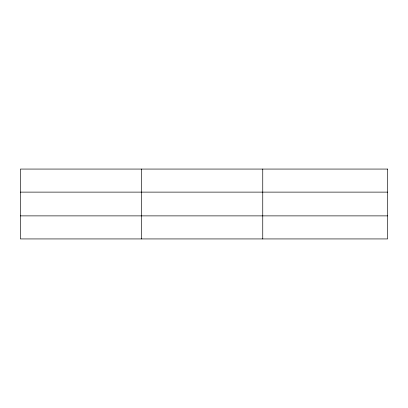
<?xml version="1.0" encoding="UTF-8"?>
<svg xmlns="http://www.w3.org/2000/svg" width="408" height="408" viewBox="0 0 408 408"><rect width="100%" height="100%" fill="white"/><g stroke="black" fill="none" stroke-linecap="round" stroke-linejoin="round"><path stroke-width="0.61" d="M141.576 238.935L141.576 169.065M262.752 238.935L262.752 169.065M20.4 192.122L387.6 192.122M20.4 215.878L387.6 215.878M387.6 169.065L387.6 238.935L20.4 238.935L20.4 169.065L387.6 169.065"/></g></svg>
